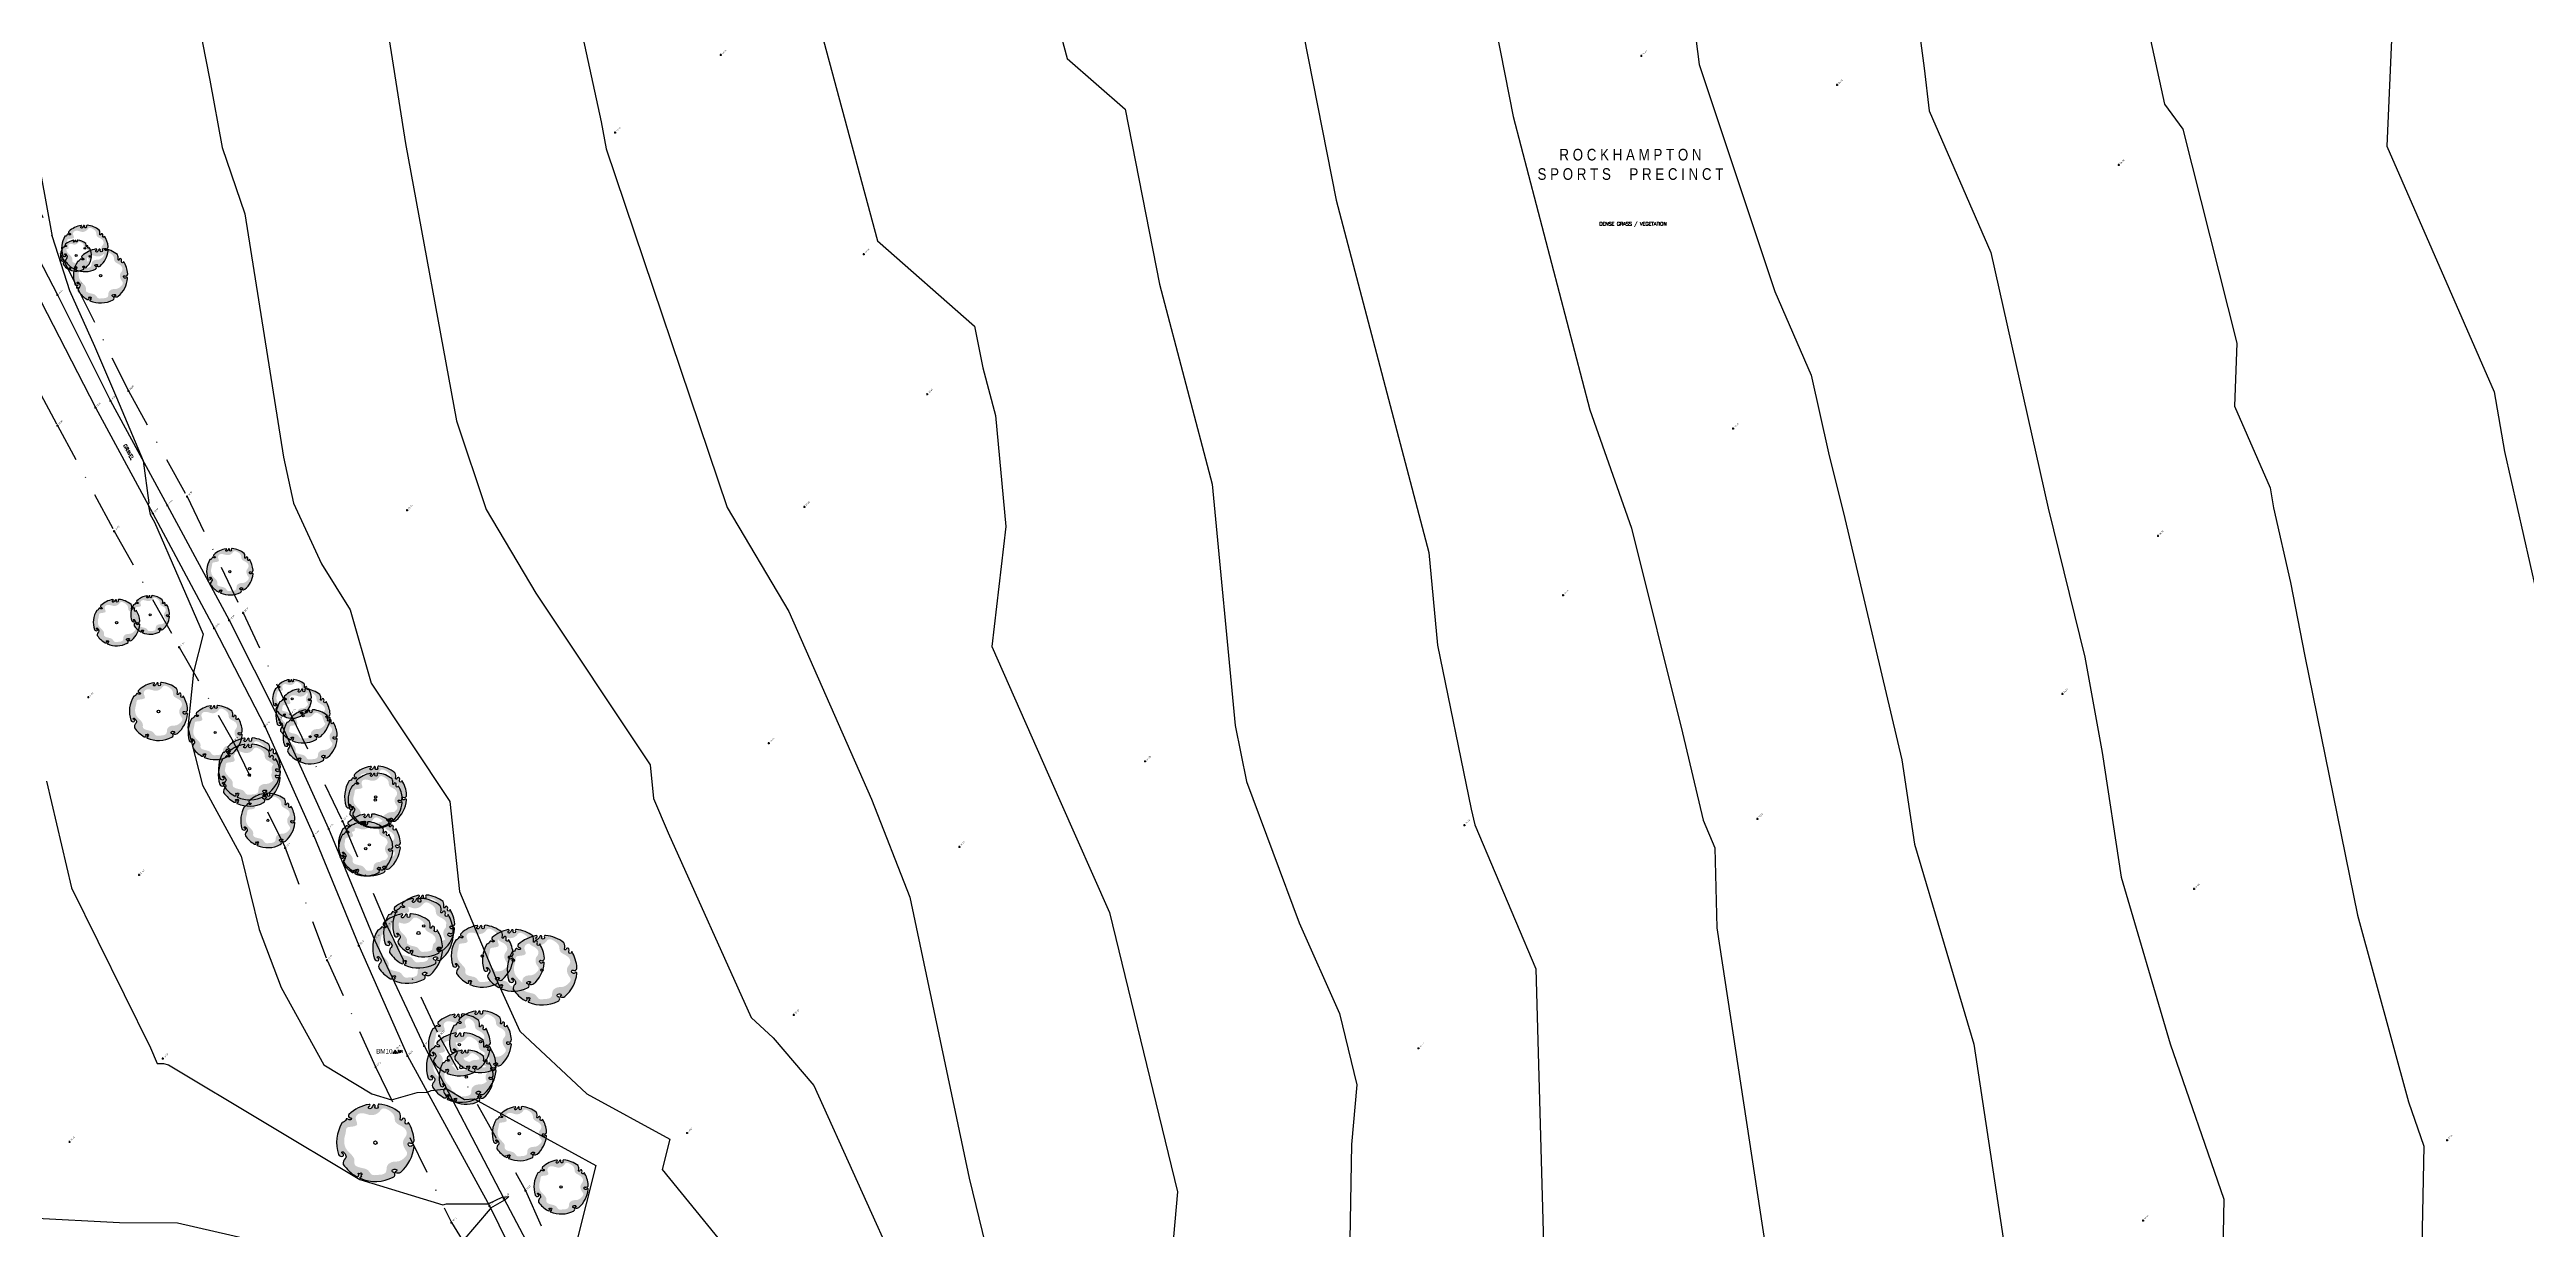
# Model space of a CAD drawing. Header units: metres. Extents: x 245957 to 247358, y 7418632 to 7419642.
# Drawn here: x 246593.6 to 246912.9, y 7419104.9 to 7419257.1 of the extents above; entities that cross this region are included whole.
import ezdxf
from ezdxf.enums import TextEntityAlignment as Align

# ---------------------------------------------------------------- set-up
doc = ezdxf.new("R2010")
doc.units = ezdxf.units.M
doc.linetypes.add('DASHDOT', pattern=[10, 5, -2.5, 0, -2.5])
for name, color, linetype in [('-TEXT', 7, 'Continuous'), ('017_NAIL-L', 8, 'Continuous'), ('104_EXISTING_SURFACE-L', 35, 'Continuous'), ('104_EXISTING_SURFACE-S', 35, 'Continuous'), ('201_SINGLE_TREE-H', 63, 'Continuous'), ('201_SINGLE_TREE-S', 96, 'Continuous'), ('203_GROUP_TREES', 116, 'DASHDOT'), ('203_GROUP_TREES-L', 116, 'DASHDOT'), ('203_GROUP_TREES-S', 116, 'DASHDOT'), ('405_EDGE_FORMATION', 33, 'Continuous'), ('405_EDGE_FORMATION-L', 33, 'Continuous'), ('405_EDGE_FORMATION-S', 33, 'Continuous'), ('EX-BENCHMARK', 7, 'Continuous'), ('EX-BENCHMARK_(SLS)', 8, 'Continuous'), ('Surface_Contours_Major', 4, 'Continuous'), ('Surface_Contours_Minor', 253, 'Continuous')]:
    doc.layers.add(name, color=color, linetype=linetype)
doc.styles.add('BOLD', font='ARIALN.TTF')
doc.styles.add('ISO2.5', font='isocp.shx', dxfattribs={"height": 2.5})
doc.styles.get("Standard").update_dxf_attribs({"font": 'SIMPLEX.shx'})

# ---------------------------------------------------------------- blocks, each defined once
blk = doc.blocks.new('BM')
at = {"color": 0, "linetype": 'Continuous', "lineweight": 13}
for p, q in [((0, 0), (-0.31, -0.44)), ((-0.19, -0.44), (0, 0)), ((0, 0), (-0.06, -0.44)), ((0, 0), (0.19, -0.44)), ((0.31, -0.44), (0, 0)), ((0, 0), (0.06, -0.44)), ((-0.31, -0.44), (-0.19, -0.44)), ((-0.06, -0.44), (0.06, -0.44)), ((0.19, -0.44), (0.31, -0.44)), ((0.47, -0.02), (0.38, -0.02)), ((0.38, -0.02), (0.38, -0.34)), ((0.47, -0.16), (0.38, -0.16)), ((0.38, -0.16), (0.39, -0.16)), ((0.38, -0.34), (0.47, -0.34)), ((0.38, -0.34), (0.39, -0.34)), ((0.52, -0.04), (0.47, -0.02)), ((0.47, -0.16), (0.52, -0.14)), ((0.52, -0.17), (0.47, -0.16)), ((0.47, -0.34), (0.52, -0.33)), ((0.54, -0.09), (0.52, -0.04)), ((0.52, -0.14), (0.54, -0.09)), ((0.55, -0.21), (0.52, -0.17)), ((0.52, -0.33), (0.55, -0.29)), ((0.56, -0.25), (0.55, -0.21)), ((0.55, -0.29), (0.56, -0.25)), ((0.67, -0.34), (0.67, -0.02)), ((0.67, -0.02), (0.78, -0.19)), ((0.78, -0.19), (0.89, -0.02)), ((0.89, -0.02), (0.89, -0.34))]:
    blk.add_line(p, q, dxfattribs=at)
blk = doc.blocks.new('201T')
at = {"layer": '201_SINGLE_TREE-S'}
blk.add_circle((0, 0), 0.5, dxfattribs=at)
blk = doc.blocks.new('201C')
at = {"layer": '201_SINGLE_TREE-H', "transparency": 33554534}
h = blk.add_hatch(color=256, dxfattribs=at)
h.paths.add_polyline_path([(-0.372, -0.334, 0.222926), (0.02, -0.5, 0.770799), (0.044, -0.442, -0.650302), (0.051, -0.412, -0.234737), (0.096, -0.425, -0.847312), (0.082, -0.447, 0.78443), (0.073, -0.458, 0.276934), (0.135, -0.481, 0.193599), (0.431, -0.254, 0.800435), (0.414, -0.234, -0.75216), (0.376, -0.192, -0.528914), (0.401, -0.191, 0.594112), (0.466, -0.18, 0.123805), (0.496, 0.062, -1.41759), (0.461, 0.081, 0.206906), (0.476, 0.113, 0.759729), (0.437, 0.125, -1.073307), (0.419, 0.139, 0.194379), (0.447, 0.223, 0.144612), (0.254, 0.43, 0.53339), (0.228, 0.413, -1.592592), (0.194, 0.429, 1.030038), (0.176, 0.451, -0.10361), (0.131, 0.426, -1.238487), (0.128, 0.459, 0.884725), (0.134, 0.482, 0.147549), (-0.155, 0.475, 0.71725), (-0.158, 0.429, -0.864032), (-0.165, 0.402, -0.310704), (-0.195, 0.427, 0.58143), (-0.217, 0.432, -0.281558), (-0.277, 0.416), (-0.278, 0.416, 0.217121), (-0.496, 0.063), (-0.496, 0.063, 0.440011), (-0.452, 0.021, 0.723973), (-0.444, 0.052, -1.384648), (-0.426, 0.066, -0.051107), (-0.415, 0.022, -0.361502), (-0.441, -0.021, 0.256822), (-0.494, -0.079, 0.116166), (-0.406, -0.291, 0.67803), (-0.368, -0.284, 0.170035), (-0.37, -0.274, -1.054701), (-0.36, -0.27, 0.431903), (-0.347, -0.275, -0.910728), (-0.333, -0.299, -0.42046), (-0.342, -0.298, 1.007885), (-0.348, -0.302, -0.766634), (-0.365, -0.322, 0.938602), (-0.372, -0.334)])
edge = h.paths.add_edge_path(flags=16)
edge.add_spline(control_points=[(-0.318, 0.247), (-0.303, 0.263), (-0.286, 0.289), (-0.256, 0.341), (-0.193, 0.315), (-0.092, 0.286), (-0.116, 0.394), (-0.036, 0.446), (0.039, 0.399), (0.103, 0.33), (0.196, 0.321), (0.278, 0.38), (0.344, 0.296), (0.379, 0.215), (0.33, 0.131), (0.392, 0.059), (0.438, -0.014), (0.405, -0.092), (0.346, -0.109), (0.31, -0.167), (0.306, -0.228), (0.329, -0.309), (0.241, -0.345), (0.165, -0.35), (0.103, -0.314), (0.046, -0.315), (0.005, -0.336), (-0.014, -0.368), (-0.033, -0.407), (-0.093, -0.415), (-0.146, -0.387), (-0.23, -0.366), (-0.225, -0.277), (-0.286, -0.229), (-0.334, -0.194), (-0.374, -0.141), (-0.328, -0.087), (-0.344, -0.001), (-0.387, 0.083), (-0.366, 0.18), (-0.336, 0.227), (-0.318, 0.247)], knot_values=[0, 0, 0, 0, 0.064972, 0.101243, 0.15652, 0.245586, 0.324463, 0.387907, 0.486094, 0.554514, 0.671826, 0.728629, 0.823661, 0.919885, 0.989953, 1.075257, 1.171704, 1.23593, 1.293575, 1.346478, 1.426142, 1.479146, 1.570817, 1.644481, 1.712561, 1.774901, 1.807, 1.846291, 1.885582, 1.928182, 2.007036, 2.074591, 2.151638, 2.226455, 2.293426, 2.340744, 2.397548, 2.47317, 2.587294, 2.673595, 2.754259, 2.754259, 2.754259, 2.754259], degree=3, periodic=0)
at = {"layer": '201_SINGLE_TREE-S'}
blk.add_lwpolyline([(-0.372, -0.334, 0.222926), (0.02, -0.5, 0.770799), (0.044, -0.442, -0.650302), (0.051, -0.412, -0.234737), (0.096, -0.425, -0.847312), (0.082, -0.447, 0.78443), (0.073, -0.458, 0.276934), (0.135, -0.481, 0.193599), (0.431, -0.254, 0.800435), (0.414, -0.234, -0.75216), (0.376, -0.192, -0.528914), (0.401, -0.191, 0.594112), (0.466, -0.18, 0.123805), (0.496, 0.062, -1.41759), (0.461, 0.081, 0.206906), (0.476, 0.113, 0.759729), (0.437, 0.125, -1.073307), (0.419, 0.139, 0.194379), (0.447, 0.223, 0.144612), (0.254, 0.43, 0.53339), (0.228, 0.413, -1.592592), (0.194, 0.429, 1.030038), (0.176, 0.451, -0.10361), (0.131, 0.426, -1.238487), (0.128, 0.459, 0.884725), (0.134, 0.482, 0.147549), (-0.155, 0.475, 0.71725), (-0.158, 0.429, -0.864032), (-0.165, 0.402, -0.310704), (-0.195, 0.427, 0.58143), (-0.217, 0.432, -0.281558), (-0.277, 0.416), (-0.278, 0.416, 0.217121), (-0.496, 0.063), (-0.496, 0.063, 0.440011), (-0.452, 0.021, 0.723973), (-0.444, 0.052, -1.384648), (-0.426, 0.066, -0.051107), (-0.415, 0.022, -0.361502), (-0.441, -0.021, 0.256822), (-0.494, -0.079, 0.116166), (-0.406, -0.291, 0.67803), (-0.368, -0.284, 0.170035), (-0.37, -0.274, -1.054701), (-0.36, -0.27, 0.431903), (-0.347, -0.275, -0.910728), (-0.333, -0.299, -0.42046), (-0.342, -0.298, 1.007885), (-0.348, -0.302, -0.766634), (-0.365, -0.322, 0.938602), (-0.372, -0.334)], format="xyb", dxfattribs=at)
blk = doc.blocks.new('CROSS')
at = {"color": 0, "linetype": 'Continuous'}
for p, q in [((-0.5, 0), (0.5, 0)), ((0, -0.5), (0, 0.5))]:
    blk.add_line(p, q, dxfattribs=at)
blk = doc.blocks.new('GR')
at = {"layer": '-TEXT'}
blk.add_text('GRAVEL', height=0.45, dxfattribs=at).set_placement((0.04, -0.22), align=Align.CENTER)

msp = doc.modelspace()

# ---------------------------------------------------------------- linework, layer by layer
at = {"layer": '203_GROUP_TREES'}
for p, q in [((246590.53, 7419239.88), (246597.13, 7419226.36)), ((246597.13, 7419226.36), (246603.75, 7419213.04)), ((246587.32, 7419222.08), (246594.61, 7419208.57)), ((246603.75, 7419213.04), (246611.3, 7419199.4)), ((246594.61, 7419208.57), (246601.92, 7419194.96)), ((246611.3, 7419199.4), (246618.54, 7419184.42)), ((246601.92, 7419194.96), (246610.3, 7419179.98)), ((246618.54, 7419184.42), (246624.65, 7419171.38)), ((246610.3, 7419179.98), (246617.23, 7419167.8)), ((246624.65, 7419171.38), (246631.34, 7419157.55)), ((246617.23, 7419167.8), (246623.97, 7419154.09)), ((246631.34, 7419157.55), (246637.1, 7419144.01)), ((246623.97, 7419154.09), (246629.35, 7419139.61)), ((246637.1, 7419144.01), (246643.8, 7419129.86)), ((246629.35, 7419139.61), (246635.62, 7419125.84)), ((246643.8, 7419129.86), (246654.92, 7419109.9)), ((246635.62, 7419125.84), (246645.39, 7419105.8)), ((246654.92, 7419109.9), (246661.17, 7419095.99)), ((246645.39, 7419105.8), (246653.82, 7419092.15))]:
    msp.add_line(p, q, dxfattribs=at)
at = {"layer": '405_EDGE_FORMATION'}
for p, q in [((246587.88, 7419238.38), (246594.6, 7419225.41)), ((246592.48, 7419224.53), (246599.49, 7419210.88)), ((246594.6, 7419225.41), (246601.44, 7419211.77)), ((246599.49, 7419210.88), (246606.9, 7419197.24)), ((246601.44, 7419211.77), (246608.76, 7419198.28)), ((246606.9, 7419197.24), (246614.81, 7419182.44)), ((246608.76, 7419198.28), (246616.74, 7419183.45)), ((246614.81, 7419182.44), (246621.32, 7419169.78)), ((246616.74, 7419183.45), (246623.17, 7419170.64)), ((246621.32, 7419169.78), (246627.63, 7419155.66)), ((246623.17, 7419170.64), (246629.56, 7419156.59)), ((246627.63, 7419155.66), (246633.45, 7419141.51)), ((246629.56, 7419156.59), (246635.49, 7419142.23)), ((246633.45, 7419141.51), (246639.72, 7419127.29)), ((246635.49, 7419142.23), (246641.87, 7419128.58)), ((246639.72, 7419127.29), (246650.28, 7419107.92)), ((246641.87, 7419128.58), (246652.15, 7419108.89)), ((246650.28, 7419107.92), (246657.22, 7419093.88)), ((246652.15, 7419108.89), (246659.46, 7419095.01))]:
    msp.add_line(p, q, dxfattribs=at)
at = {"layer": 'Surface_Contours_Major'}
for points, elevation in [([(246751.64, 7419277.34), (246759.46, 7419237.61), (246771.38, 7419192.18), (246772.52, 7419180.26), (246776.86, 7419159.08), (246777.33, 7419157.06), (246785.2, 7419138.5), (246786.38, 7419095.3)], 35), ([(246804.2, 7419271.3), (246806.25, 7419255.14), (246815.99, 7419225.85), (246820.68, 7419215.04), (246822.93, 7419205.06), (246825.01, 7419196.59), (246832.36, 7419165.47), (246834.02, 7419154.58), (246841.65, 7419128.78), (246845.66, 7419102.34)], 36), ([(246636.61, 7419262.97), (246639.46, 7419244.94), (246646.02, 7419209.16), (246649.86, 7419197.74), (246656.27, 7419186.96), (246670.99, 7419164.79), (246671.45, 7419160.47), (246673.32, 7419156.05), (246684.04, 7419132.24), (246686.87, 7419129.61), (246692.11, 7419123.45), (246703.38, 7419098.5)], 33), ([(246692.45, 7419261.59), (246700.32, 7419232.38), (246712.83, 7419221.4), (246713.89, 7419216.01), (246715.51, 7419209.85), (246716.88, 7419195.53), (246715.05, 7419180.05), (246723.82, 7419160.19), (246730.22, 7419145.75), (246739.01, 7419109.76), (246736.34, 7419079.74)], 34), ([(246863.28, 7419263.7), (246866.23, 7419250), (246868.61, 7419246.79), (246875.58, 7419219.2), (246875.24, 7419211.08), (246879.84, 7419200.52), (246880.28, 7419197.96), (246882.46, 7419188.32), (246884.31, 7419178.82), (246891.1, 7419145.42), (246897.7, 7419121.35), (246899.67, 7419115.63), (246898.96, 7419079.24)], 37), ([(246592.45, 7419240.95), (246593.9, 7419232.96), (246596.17, 7419226), (246599.36, 7419218.79), (246602.2, 7419212.19), (246605.64, 7419204.03), (246606.39, 7419198.59), (246606.29, 7419198.38), (246606.57, 7419197.08), (246607.12, 7419196.12), (246613.38, 7419181.66), (246612.15, 7419176.74), (246611.42, 7419169.58), (246613.29, 7419162.2), (246618.26, 7419153.04), (246620.61, 7419143.58), (246623.45, 7419136.08), (246628.94, 7419126.1), (246635.13, 7419122.39), (246637.68, 7419121.61), (246640.97, 7419122.57), (246642.29, 7419122.58), (246642.76, 7419122.79), (246644.78, 7419123.01), (246647.07, 7419121.65), (246648.32, 7419121.75), (246664.01, 7419113.14), (246660.21, 7419098.12)], 32), ([(246591.14, 7419106.4), (246602.58, 7419105.77), (246610.06, 7419105.75), (246630.86, 7419100.98)], 31)]:
    msp.add_lwpolyline(points, dxfattribs=dict(at, elevation=elevation))
at = {"layer": 'Surface_Contours_Minor'}
for points, elevation in [([(246830.43, 7419290.83), (246835.25, 7419254.66), (246835.89, 7419249.13), (246843.83, 7419230.88), (246851.24, 7419197.91), (246855.95, 7419178.71), (246858.18, 7419166.41), (246860.63, 7419150.31), (246866.98, 7419128.83), (246873.89, 7419108.81), (246873.55, 7419091.14)], 36.5), ([(246657.07, 7419282.77), (246664.71, 7419247.73), (246665.35, 7419244.25), (246680.92, 7419198), (246688.89, 7419184.6), (246699.55, 7419160.4), (246704.5, 7419147.76), (246712.12, 7419111.49), (246715.9, 7419096)], 33.5), ([(246776.79, 7419276.17), (246782.25, 7419248.41), (246792.17, 7419210.6), (246797.51, 7419195.32), (246804.1, 7419168.95), (246806.75, 7419157.69), (246808.26, 7419154.12), (246808.54, 7419143.8), (246815.78, 7419096.11)], 35.5), ([(246720.1, 7419273.32), (246724.78, 7419255.91), (246732.24, 7419249.37), (246736.68, 7419226.81), (246743.45, 7419201.01), (246746.43, 7419169.87), (246747.9, 7419162.65), (246754.69, 7419144.41), (246759.87, 7419132.73), (246762.12, 7419123.52), (246761.44, 7419115.83), (246761.1, 7419096.17)], 34.5), ([(246612.77, 7419260.53), (246614.23, 7419253.11), (246615.81, 7419244.41), (246618.77, 7419235.86), (246623.73, 7419204.48), (246625.01, 7419198.56), (246628.63, 7419190.74), (246632.32, 7419184.79), (246635.04, 7419175.34), (246645.17, 7419160.08), (246646.42, 7419148.47), (246651.42, 7419136.62), (246654.19, 7419130.47), (246662.86, 7419122.39), (246673.54, 7419116.53), (246672.54, 7419112.6), (246683.68, 7419098.93)], 32.5), ([(246895.57, 7419260.27), (246894.91, 7419244.58), (246908.72, 7419212.92), (246910.05, 7419205.21), (246916.58, 7419176.31)], 37.5), ([(246593.2, 7419162.68), (246596.39, 7419148.93), (246606.6, 7419128.31), (246607.46, 7419126.27), (246608.25, 7419126.27), (246608.9, 7419126.12), (246633.56, 7419111.35), (246644.3, 7419108.05), (246644.76, 7419108.18), (246650.12, 7419108.21), (246652.02, 7419109.08), (246652.05, 7419109.08), (246652.08, 7419109.06), (246652.8, 7419109.12), (246652.26, 7419108.67), (246652.23, 7419108.66), (246650.43, 7419107.62), (246650.37, 7419107.54), (246646.85, 7419103.44)], 31.5)]:
    msp.add_lwpolyline(points, dxfattribs=dict(at, elevation=elevation))

# ---------------------------------------------------------------- block references
at = {"layer": '-TEXT', "rotation": 298.5133268151205}
msp.add_blockref('GR', (246603.76, 7419205.18), dxfattribs=at)
at = {"layer": '104_EXISTING_SURFACE-S', "xscale": 0.25, "yscale": 0.25, "zscale": 0.25}
for p in [(246680.12, 7419256.37), (246798.79, 7419256.25), (246824.04, 7419252.5), (246666.51, 7419246.35), (246860.35, 7419242.19), (246698.55, 7419230.68), (246706.74, 7419212.62), (246810.64, 7419208.17), (246639.68, 7419197.66), (246690.92, 7419198.09), (246865.4, 7419194.33), (246788.7, 7419186.7), (246598.58, 7419173.52), (246853.08, 7419173.97), (246686.32, 7419167.59), (246734.84, 7419165.26), (246775.98, 7419157.03), (246813.75, 7419157.84), (246710.89, 7419154.25), (246605.14, 7419150.62), (246870.05, 7419148.8), (246689.53, 7419132.57), (246608.19, 7419126.93), (246770.07, 7419128.25), (246675.78, 7419117.33), (246596.17, 7419116.2), (246902.67, 7419116.42), (246863.47, 7419106.05)]:
    msp.add_blockref('CROSS', p, dxfattribs=at)
at = {"layer": '201_SINGLE_TREE-S', "rotation": 25}
for name, p, xscale, yscale, zscale in [('201C', (246598.13, 7419231.41), 5.999, 5.999, 5.999), ('201C', (246597, 7419230.48), 3.999, 3.999, 3.999), ('201C', (246600.16, 7419227.88), 6.999, 6.999, 6.999), ('201T', (246597, 7419230.48), 0.249, 0.249, 0.249), ('201T', (246598.13, 7419231.41), 0.199, 0.199, 0.199), ('201T', (246600.16, 7419227.88), 0.299, 0.299, 0.299), ('201C', (246616.82, 7419189.72), 5.999, 5.999, 5.999), ('201C', (246606.55, 7419184.15), 4.999, 4.999, 4.999), ('201T', (246616.82, 7419189.72), 0.299, 0.299, 0.299), ('201C', (246602.22, 7419183.16), 5.999, 5.999, 5.999), ('201T', (246606.55, 7419184.15), 0.249, 0.249, 0.249), ('201T', (246602.22, 7419183.16), 0.299, 0.299, 0.299), ('201C', (246607.63, 7419171.7), 7.499, 7.499, 7.499), ('201C', (246624.84, 7419173.32), 4.999, 4.999, 4.999), ('201C', (246626.26, 7419171.13), 6.999, 6.999, 6.999), ('201T', (246607.63, 7419171.7), 0.349, 0.349, 0.349), ('201C', (246614.93, 7419168.98), 6.999, 6.999, 6.999), ('201C', (246627.18, 7419168.44), 6.999, 6.999, 6.999), ('201T', (246624.84, 7419173.32), 0.249, 0.249, 0.249), ('201C', (246619.33, 7419163.49), 7.999, 7.999, 7.999), ('201C', (246619.36, 7419164.3), 7.999, 7.999, 7.999), ('201T', (246614.93, 7419168.98), 0.249, 0.249, 0.249), ('201T', (246626.26, 7419171.13), 0.249, 0.249, 0.249), ('201T', (246627.18, 7419168.44), 0.249, 0.249, 0.249), ('201C', (246635.62, 7419160.66), 7.999, 7.999, 7.999), ('201C', (246621.72, 7419157.63), 6.999, 6.999, 6.999), ('201T', (246619.33, 7419163.49), 0.299, 0.299, 0.299), ('201T', (246619.36, 7419164.3), 0.299, 0.299, 0.299), ('201C', (246635.57, 7419160.26), 6.999, 6.999, 6.999), ('201C', (246634.82, 7419154.49), 7.999, 7.999, 7.999), ('201C', (246634.34, 7419153.99), 6.999, 6.999, 6.999), ('201T', (246635.57, 7419160.26), 0.299, 0.299, 0.299), ('201T', (246635.62, 7419160.66), 0.299, 0.299, 0.299), ('201T', (246621.72, 7419157.63), 0.299, 0.299, 0.299), ('201T', (246634.34, 7419153.99), 0.299, 0.299, 0.299), ('201T', (246634.82, 7419154.49), 0.299, 0.299, 0.299), ('201C', (246641.14, 7419143.11), 8.999, 8.999, 8.999), ('201C', (246641.82, 7419144.04), 7.999, 7.999, 7.999), ('201C', (246639.74, 7419141.14), 8.999, 8.999, 8.999), ('201T', (246641.14, 7419143.11), 0.399, 0.399, 0.399), ('201T', (246641.82, 7419144.04), 0.299, 0.299, 0.299), ('201C', (246649.36, 7419140.14), 7.999, 7.999, 7.999), ('201C', (246653.38, 7419139.61), 7.999, 7.999, 7.999), ('201C', (246657.08, 7419138.34), 8.999, 8.999, 8.999), ('201T', (246639.74, 7419141.14), 0.399, 0.399, 0.399), ('201T', (246649.36, 7419140.14), 0.299, 0.299, 0.299), ('201T', (246653.38, 7419139.61), 0.299, 0.299, 0.299), ('201T', (246657.08, 7419138.34), 0.299, 0.299, 0.299), ('201C', (246646.42, 7419128.7), 7.999, 7.999, 7.999), ('201C', (246649.14, 7419129.11), 7.999, 7.999, 7.999), ('201C', (246646.66, 7419125.79), 8.999, 8.999, 8.999), ('201C', (246647.29, 7419124.54), 6.999, 6.999, 6.999), ('201T', (246646.42, 7419128.7), 0.299, 0.299, 0.299), ('201T', (246649.14, 7419129.11), 0.299, 0.299, 0.299), ('201T', (246646.66, 7419125.79), 0.399, 0.399, 0.399), ('201T', (246647.29, 7419124.54), 0.299, 0.299, 0.299), ('201C', (246635.59, 7419116.08), 9.999, 9.999, 9.999), ('201C', (246654.16, 7419117.25), 6.999, 6.999, 6.999), ('201T', (246654.16, 7419117.25), 0.299, 0.299, 0.299), ('201T', (246635.59, 7419116.08), 0.449, 0.449, 0.449), ('201C', (246659.53, 7419110.38), 6.999, 6.999, 6.999), ('201T', (246659.53, 7419110.38), 0.299, 0.299, 0.299)]:
    msp.add_blockref(name, p, dxfattribs=dict(at, xscale=xscale, yscale=yscale, zscale=zscale))
at = {"layer": '203_GROUP_TREES-S', "xscale": 0.25, "yscale": 0.25, "zscale": 0.25}
for p in [(246597.13, 7419226.36), (246603.75, 7419213.04), (246594.61, 7419208.57), (246611.3, 7419199.4), (246601.92, 7419194.96), (246618.54, 7419184.42), (246610.3, 7419179.98), (246624.65, 7419171.38), (246617.23, 7419167.8), (246631.34, 7419157.55), (246623.97, 7419154.09), (246637.1, 7419144.01), (246629.35, 7419139.61), (246643.8, 7419129.86), (246635.62, 7419125.84), (246654.92, 7419109.9), (246645.39, 7419105.8)]:
    msp.add_blockref('CROSS', p, dxfattribs=at)
at = {"layer": '405_EDGE_FORMATION-S', "xscale": 0.25, "yscale": 0.25, "zscale": 0.25}
for p in [(246594.6, 7419225.41), (246599.49, 7419210.88), (246601.44, 7419211.77), (246606.9, 7419197.24), (246608.76, 7419198.28), (246614.81, 7419182.44), (246616.74, 7419183.45), (246621.32, 7419169.78), (246623.17, 7419170.64), (246627.63, 7419155.66), (246629.56, 7419156.59), (246633.45, 7419141.51), (246635.49, 7419142.23), (246639.72, 7419127.29), (246641.87, 7419128.58), (246650.28, 7419107.92), (246652.15, 7419108.89)]:
    msp.add_blockref('CROSS', p, dxfattribs=at)
at = {"layer": 'EX-BENCHMARK_(SLS)'}
msp.add_blockref('BM', (246638.14, 7419128.01), dxfattribs=at)

# ---------------------------------------------------------------- texts
at = {"layer": '-TEXT', "style": 'BOLD'}
for s, p in [('S P O R T S     P R E C I N C T', (246797.39, 7419240.25)), ('R O C K H A M P T O N', (246797.39, 7419242.75))]:
    msp.add_text(s, height=1.5, dxfattribs=at).set_placement(p, align=Align.CENTER)
at = {"layer": '-TEXT'}
msp.add_text('DENSE GRASS / VEGETATION', height=0.45, dxfattribs=at).set_placement((246797.72, 7419234.35), align=Align.CENTER)
at = {"layer": '017_NAIL-L', "style": 'ISO2.5'}
msp.add_text('32.16', height=0.2, rotation=45, dxfattribs=at).set_placement((246638.31, 7419128.18), align=Align.MIDDLE_LEFT)
at = {"layer": '104_EXISTING_SURFACE-L', "style": 'ISO2.5'}
for s, p in [('33.78', (246680.29, 7419256.53)), ('35.86', (246798.96, 7419256.42)), ('36.33', (246824.21, 7419252.67)), ('33.53', (246666.68, 7419246.52)), ('36.86', (246860.52, 7419242.35)), ('33.96', (246698.72, 7419230.85)), ('33.84', (246706.91, 7419212.79)), ('35.78', (246810.81, 7419208.34)), ('32.84', (246639.84, 7419197.82)), ('33.66', (246691.08, 7419198.26)), ('36.75', (246865.57, 7419194.49)), ('35.31', (246788.87, 7419186.87)), ('31.65', (246598.75, 7419173.69)), ('36.42', (246853.25, 7419174.13)), ('33.30', (246686.49, 7419167.76)), ('34.28', (246735.01, 7419165.43)), ('34.98', (246776.15, 7419157.2)), ('35.62', (246813.92, 7419158.01)), ('33.67', (246711.05, 7419154.41)), ('31.67', (246605.31, 7419150.79)), ('36.68', (246870.22, 7419148.96)), ('33.09', (246689.7, 7419132.74)), ('31.52', (246608.36, 7419127.09)), ('34.67', (246770.24, 7419128.42)), ('32.62', (246675.95, 7419117.5)), ('31.25', (246596.34, 7419116.37)), ('37.06', (246902.83, 7419116.59)), ('36.30', (246863.64, 7419106.22))]:
    msp.add_text(s, height=0.2, rotation=45, dxfattribs=at).set_placement(p, align=Align.MIDDLE_LEFT)
at = {"layer": '203_GROUP_TREES-L', "style": 'ISO2.5'}
for s, p in [('32.04', (246597.29, 7419226.53)), ('32.08', (246603.92, 7419213.21)), ('31.94', (246594.77, 7419208.74)), ('32.19', (246611.47, 7419199.57)), ('31.95', (246602.09, 7419195.13)), ('32.19', (246618.71, 7419184.59)), ('31.94', (246610.47, 7419180.15)), ('32.15', (246624.82, 7419171.55)), ('32.16', (246617.4, 7419167.97)), ('32.23', (246631.5, 7419157.72)), ('32.14', (246624.14, 7419154.26)), ('32.31', (246637.27, 7419144.18)), ('32.19', (246629.52, 7419139.78)), ('32.33', (246643.97, 7419130.02)), ('32.16', (246635.79, 7419126.01)), ('31.52', (246655.09, 7419110.07)), ('31.42', (246645.56, 7419105.96))]:
    msp.add_text(s, height=0.2, rotation=45, dxfattribs=at).set_placement(p, align=Align.MIDDLE_LEFT)
at = {"layer": '405_EDGE_FORMATION-L', "style": 'ISO2.5'}
for s, p in [('31.93', (246594.77, 7419225.57)), ('31.96', (246599.66, 7419211.05)), ('31.96', (246601.6, 7419211.94)), ('32.00', (246607.07, 7419197.41)), ('32.03', (246608.92, 7419198.45)), ('32.03', (246614.98, 7419182.6)), ('32.09', (246616.91, 7419183.61)), ('32.02', (246621.48, 7419169.95)), ('32.10', (246623.34, 7419170.8)), ('32.09', (246627.8, 7419155.83)), ('32.15', (246629.72, 7419156.76)), ('32.20', (246635.66, 7419142.4)), ('32.16', (246633.62, 7419141.68)), ('32.16', (246639.89, 7419127.45)), ('32.20', (246642.04, 7419128.75)), ('31.49', (246650.45, 7419108.09)), ('31.49', (246652.32, 7419109.05))]:
    msp.add_text(s, height=0.2, rotation=45, dxfattribs=at).set_placement(p, align=Align.MIDDLE_LEFT)
at = {"layer": 'EX-BENCHMARK', "color": 2, "style": 'BOLD'}
msp.add_text('BM10', height=0.595, dxfattribs=at).set_placement((246636.74, 7419127.87), align=Align.MIDDLE)

doc.saveas('drawing.dxf')
